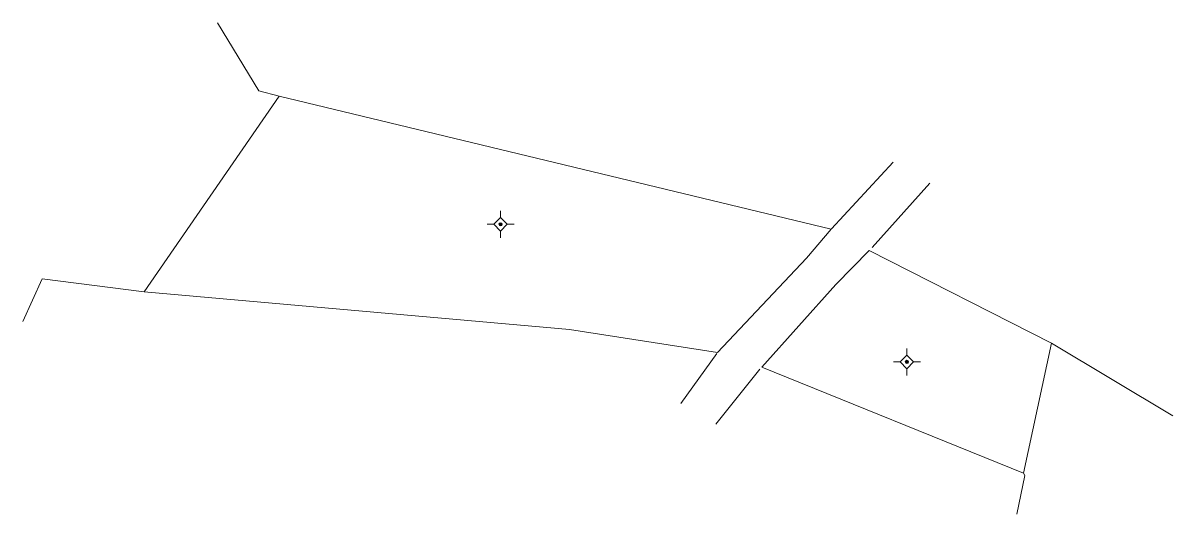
# Model space of a CAD drawing. Header units: metres. Extents: x 535087 to 535812, y 1848724 to 1849833.
# Drawn here: x 535087.2 to 535300.1, y 1849742.4 to 1849833.3 of the extents above.
import ezdxf

# ---------------------------------------------------------------- set-up
doc = ezdxf.new("R2010")
doc.units = ezdxf.units.M
doc.layers.add('10', color=7, linetype='Continuous', lineweight=13)
doc.layers.add('11', color=7, linetype='Continuous', lineweight=13)

msp = doc.modelspace()

# ---------------------------------------------------------------- hatches: boundary and pattern name
at = {"layer": '11'}
for points in [[(535175.94, 1849796, 1), (535175.34, 1849796, 1)], [(535251.15, 1849770.53, 1), (535250.55, 1849770.53, 1)]]:
    msp.add_hatch(color=256, dxfattribs=at).paths.add_polyline_path(points)

# ---------------------------------------------------------------- linework, layer by layer
at = {"layer": '10'}
for p, q in [((535248.33, 1849807.49), (535236.9, 1849795.16)), ((535244.42, 1849791.71), (535255.12, 1849803.6)), ((535232.25, 1849789.73), (535236.83, 1849795.07)), ((535237.71, 1849784.87), (535243.85, 1849791.13)), ((535215.8, 1849772.25), (535232.25, 1849789.73)), ((535223.97, 1849769.56), (535237.71, 1849784.87)), ((535277.61, 1849774.02), (535300.1, 1849760.58)), ((535215.67, 1849772.11), (535209.02, 1849762.84)), ((535215.47, 1849758.98), (535223.61, 1849769.16))]:
    msp.add_line(p, q, dxfattribs=at)
for points in [[(535134.67, 1849819.74), (535130.89, 1849820.69), (535123.26, 1849833.26)], [(535215.8, 1849772.25), (535188.4, 1849776.55), (535109.66, 1849783.52), (535134.67, 1849819.74), (535236.83, 1849795.07)], [(535243.85, 1849791.13), (535277.61, 1849774.02), (535272.42, 1849749.93), (535223.97, 1849769.56)], [(535109.66, 1849783.52), (535090.8, 1849785.92), (535087.25, 1849777.98)], [(535272.42, 1849749.93), (535272.7, 1849749.53), (535271.2, 1849742.38)]]:
    msp.add_lwpolyline(points, dxfattribs=at)
at = {"layer": '11'}
for p, q in [((535175.64, 1849798.5), (535175.64, 1849797.25)), ((535174.39, 1849796), (535173.14, 1849796)), ((535175.64, 1849794.75), (535175.64, 1849793.5)), ((535178.14, 1849796), (535176.89, 1849796)), ((535250.85, 1849773.03), (535250.85, 1849771.78)), ((535249.6, 1849770.53), (535248.35, 1849770.53)), ((535250.85, 1849769.28), (535250.85, 1849768.03)), ((535253.35, 1849770.53), (535252.1, 1849770.53))]:
    msp.add_line(p, q, dxfattribs=at)
for points in [[(535175.64, 1849797.25), (535174.39, 1849796), (535175.64, 1849794.75), (535176.89, 1849796)], [(535250.85, 1849771.78), (535249.6, 1849770.53), (535250.85, 1849769.28), (535252.1, 1849770.53)]]:
    msp.add_lwpolyline(points, close=True, dxfattribs=at)
for centre in [(535175.64, 1849796), (535250.85, 1849770.53)]:
    msp.add_circle(centre, 0.3, dxfattribs=at)

doc.saveas('drawing.dxf')
